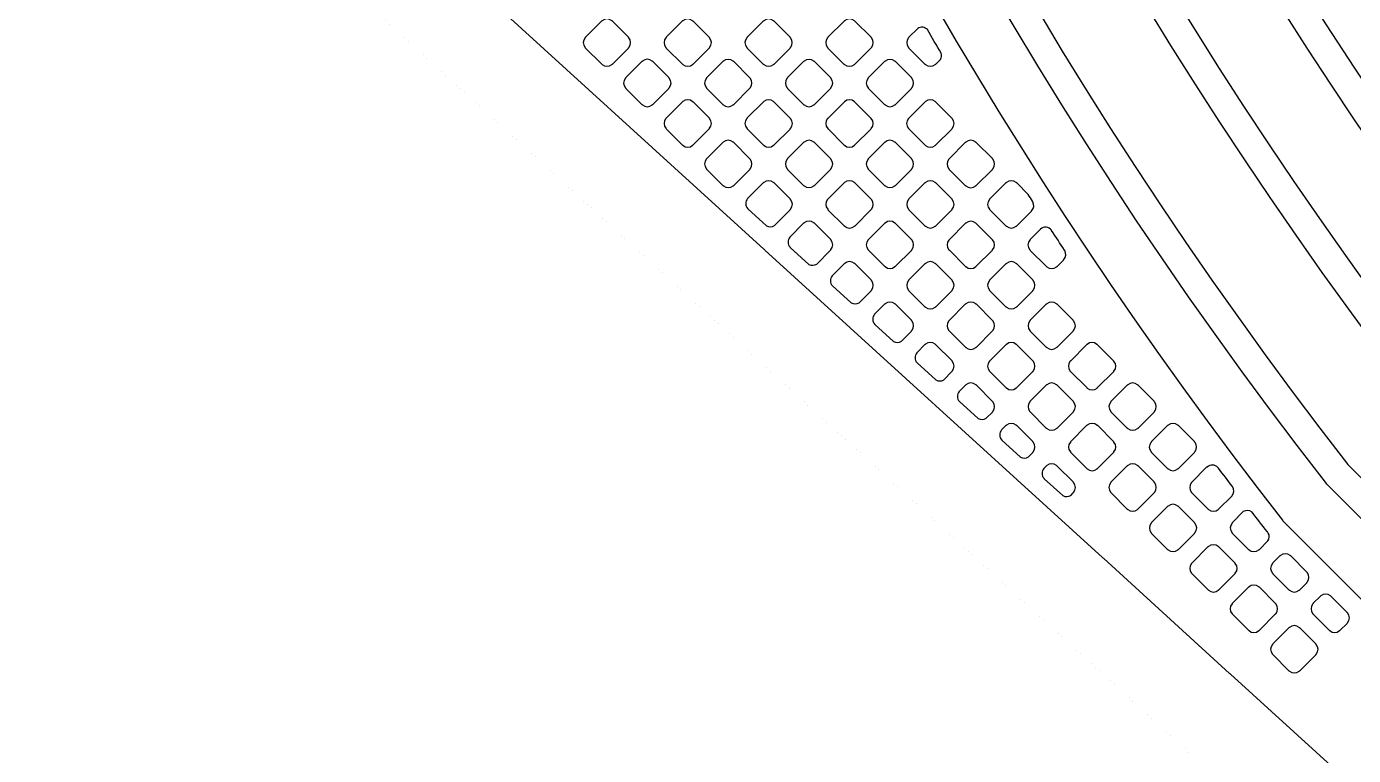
# Model space of a CAD drawing. Extents: x 3811 to 4077, y -444 to -307.
# Drawn here: x 3987.321 to 3990.857, y -385.253 to -383.311 of the extents above; entities that cross this region are included whole.
import ezdxf

# ---------------------------------------------------------------- set-up
doc = ezdxf.new("R2010")
doc.units = 0
doc.layers.add('gbr-dxf', color=7, linetype='Continuous')
doc.layers.add('gbr-outline-dxf', color=2, linetype='Continuous')

msp = doc.modelspace()

# ---------------------------------------------------------------- linework, layer by layer
at = {"layer": 'gbr-dxf', "linetype": 'Continuous'}
for points in [[(3993.6099, -386.9022), (3991.0686, -384.3609, -0.042133), (3991.0645, -384.356, -0.16673), (3988.6028, -377.1817, -0.014135)], [(3988.679, -377.1817, 0.166721), (3991.1243, -384.3089), (3993.665, -386.8495, -0.01212)], [(3993.4269, -387.1704), (3990.7866, -384.53, -0.042015), (3990.7825, -384.5252, -0.166954), (3988.2913, -377.2725, -0.014027)], [(3988.3675, -377.2741, 0.16691), (3990.8424, -384.478), (3993.4788, -387.1145, -0.019676)], [(3993.7833, -386.6367), (3991.2677, -384.1211, -0.042856), (3991.2635, -384.1162, -0.165958), (3988.952, -377.3438, -0.01087)], [(3989.0282, -377.3452, 0.165913), (3991.3235, -384.0691), (3993.8351, -386.5808, -0.019676)], [(3993.9448, -386.3878), (3991.3972, -383.8402, -0.041025), (3991.3892, -383.8307, -0.164875), (3989.2299, -377.4605, -0.009972)], [(3989.3823, -377.4626, 0.164763), (3991.5087, -383.7362), (3994.0498, -386.2772, -0.013686)], [(3994.2202, -386.1856), (3991.6493, -383.6147, -0.041071), (3991.641, -383.6054, -0.164322), (3989.5639, -377.4599, -0.007717)], [(3989.7163, -377.4601, 0.164179), (3991.7589, -383.5087), (3994.3264, -386.0762, -0.008541)], [(3994.4465, -385.9312), (3991.9084, -383.3931, -0.047409), (3991.8986, -383.3826, -0.163793), (3989.9024, -377.4523, -0.009935)], [(3988.1417, -377.5333, 0.012838), (3988.1709, -378.1463, -0.017977), (3988.171, -378.148, 0.148382), (3990.668, -384.6266), (3990.6683, -384.627, 0.019899), (3990.6785, -384.6381, -0.01365), (3990.6793, -384.639), (3990.8889, -384.8486, -0.018805), (3990.8901, -384.8498, 0.111695), (3990.9927, -384.9145, -0.017124), (3990.9942, -384.9151, -0.221605), (3991.1157, -385.0364, -0.020682), (3991.1164, -385.0382, 0.111689), (3991.1812, -385.1408, -0.023293), (3991.1826, -385.1424), (3991.8784, -385.8383, -0.012841)], [(3991.5423, -385.9589), (3990.5294, -385.0365, -0.031164), (3990.5271, -385.0344), (3990.1916, -384.7288, -0.044523), (3990.1883, -384.7258), (3989.2888, -383.9066, -0.035323), (3989.2862, -383.9042), (3987.639, -382.4041, -0.015038), (3987.638, -382.4032, -0.209951), (3987.5494, -382.204, -0.013835), (3987.5494, -382.2029), (3987.5494, -382.1692, -0.022988), (3987.5494, -382.167), (3987.5494, -381.3079, -0.016316), (3987.5494, -381.3064, -0.01633), (3987.5494, -381.3049), (3987.5494, -380.4458, -0.016316)]]:
    msp.add_lwpolyline(points, format="xyb", dxfattribs=at)
for points in [[(3988.8095, -383.3667, -0.092052), (3988.8105, -383.3683), (3988.853, -383.4108, -0.103923), (3988.8548, -383.4118, 0.378747), (3988.8807, -383.4118, -0.09601), (3988.8823, -383.4109), (3988.9249, -383.3683, -0.096227), (3988.9258, -383.3667, 0.379422), (3988.9258, -383.3407, -0.100399), (3988.9248, -383.339), (3988.8825, -383.2966, -0.10437), (3988.8807, -383.2956, 0.379731), (3988.8547, -383.2956, -0.096458), (3988.853, -383.2966), (3988.8105, -383.3391, -0.096627), (3988.8095, -383.3408, 0.3795)], [(3989.025, -383.3667, -0.096723), (3989.026, -383.3683), (3989.0687, -383.411, -0.092898), (3989.0702, -383.412, 0.37981), (3989.0962, -383.412, -0.095956), (3989.0978, -383.411), (3989.1403, -383.3685, -0.096332), (3989.1413, -383.3668, 0.37981), (3989.1413, -383.3409, -0.10047), (3989.1403, -383.3392), (3989.0978, -383.2967, -0.10399), (3989.096, -383.2956, 0.379731), (3989.0701, -383.2956, -0.096458), (3989.0684, -383.2966), (3989.026, -383.3391, -0.096627), (3989.025, -383.3407, 0.379731)], [(3989.2405, -383.3668, -0.09253), (3989.2414, -383.3684), (3989.2841, -383.4111, -0.088207), (3989.2856, -383.412, 0.37981), (3989.3115, -383.412, -0.096625), (3989.3132, -383.411), (3989.3558, -383.3684, -0.096111), (3989.3568, -383.3668, 0.37981), (3989.3568, -383.3408, -0.088014), (3989.3558, -383.3393), (3989.3132, -383.2967, -0.092289), (3989.3116, -383.2957, 0.379731), (3989.2856, -383.2957, -0.096723), (3989.284, -383.2967), (3989.2414, -383.3392, -0.096857), (3989.2405, -383.3409, 0.379731)], [(3989.4558, -383.3669, -0.092348), (3989.4568, -383.3684), (3989.4994, -383.411, -0.10399), (3989.5012, -383.4121, 0.37981), (3989.5271, -383.4121, -0.095956), (3989.5288, -383.4111), (3989.5714, -383.3685, -0.096332), (3989.5724, -383.3668, 0.37981), (3989.5724, -383.3409, -0.087784), (3989.5715, -383.3394), (3989.5287, -383.2966, -0.092233), (3989.5271, -383.2956, 0.379731), (3989.5011, -383.2956, -0.096458), (3989.4995, -383.2966), (3989.4568, -383.3393, -0.096627), (3989.4558, -383.3409, 0.379731)], [(3989.6715, -383.3409, 0.379249), (3989.6715, -383.3669, -0.096625), (3989.6725, -383.3685), (3989.7148, -383.4109, -0.107961), (3989.7167, -383.4119, 0.379511), (3989.7426, -383.4119, -0.096265), (3989.7443, -383.411), (3989.7566, -383.3987, 0.209886), (3989.7587, -383.3822, -0.001554), (3989.7217, -383.3193, 0.358456), (3989.6959, -383.3158), (3989.6724, -383.3393, -0.096195)], [(3988.9172, -383.4485, 0.379249), (3988.9172, -383.4744, -0.092348), (3988.9182, -383.476), (3988.9608, -383.5186, -0.10399), (3988.9626, -383.5196, 0.379308), (3988.9885, -383.5197, -0.09601), (3988.9901, -383.5187), (3989.0327, -383.4761, -0.096328), (3989.0337, -383.4745, 0.379422), (3989.0336, -383.4485, -0.10047), (3989.0326, -383.4468), (3988.9902, -383.4043, -0.104311), (3988.9884, -383.4033, 0.3795), (3988.9624, -383.4033, -0.096614), (3988.9608, -383.4043), (3988.9182, -383.4469, -0.096195)], [(3989.1328, -383.4485, 0.379249), (3989.1328, -383.4745, -0.096723), (3989.1338, -383.4761), (3989.1764, -383.5187, -0.092898), (3989.1779, -383.5197, 0.379308), (3989.2039, -383.5197, -0.09601), (3989.2055, -383.5187), (3989.2481, -383.4762, -0.096227), (3989.249, -383.4745, 0.379422), (3989.249, -383.4486, -0.100399), (3989.248, -383.4468), (3989.2056, -383.4045, -0.104691), (3989.2038, -383.4035, 0.3795), (3989.1779, -383.4034, -0.096614), (3989.1762, -383.4044), (3989.1338, -383.4469, -0.096195)], [(3989.3482, -383.4745, -0.092348), (3989.3491, -383.4761), (3989.3919, -383.5189, -0.088202), (3989.3934, -383.5198, 0.379308), (3989.4193, -383.5199, -0.09601), (3989.421, -383.5189), (3989.4636, -383.4762, -0.096227), (3989.4646, -383.4746, 0.379191), (3989.4646, -383.4487, -0.087916), (3989.4637, -383.4472), (3989.4208, -383.4043, -0.092187), (3989.4193, -383.4034, 0.379249), (3989.3933, -383.4034, -0.096458), (3989.3917, -383.4044), (3989.3491, -383.4469, -0.096627), (3989.3482, -383.4486, 0.379731)], [(3989.5637, -383.4747, -0.092348), (3989.5646, -383.4763), (3989.6071, -383.5187, -0.104311), (3989.6089, -383.5198, 0.37981), (3989.6348, -383.5198, -0.096625), (3989.6365, -383.5188), (3989.6791, -383.4762, -0.096111), (3989.6801, -383.4745, 0.37981), (3989.6801, -383.4485, -0.087748), (3989.6792, -383.4471), (3989.6365, -383.4044, -0.092126), (3989.6349, -383.4034, 0.379731), (3989.6089, -383.4034, -0.096458), (3989.6073, -383.4044), (3989.5646, -383.4471, -0.096627), (3989.5637, -383.4487, 0.379731)], [(3989.0251, -383.5562, 0.379249), (3989.0251, -383.5822, -0.104392), (3989.0261, -383.584), (3989.0685, -383.6264, -0.100151), (3989.0702, -383.6274, 0.379308), (3989.0962, -383.6274, -0.09601), (3989.0978, -383.6264), (3989.1404, -383.5839, -0.095916), (3989.1413, -383.5822, 0.379422), (3989.1413, -383.5563, -0.104392), (3989.1403, -383.5545), (3989.098, -383.5122, -0.107961), (3989.0962, -383.5112, 0.3795), (3989.0702, -383.5111, -0.096475), (3989.0686, -383.5121), (3989.0261, -383.5546, -0.096195)], [(3989.2405, -383.5822, -0.088442), (3989.2414, -383.5837), (3989.2843, -383.6266, -0.083681), (3989.2857, -383.6275, 0.37981), (3989.3117, -383.6275, -0.095956), (3989.3133, -383.6266), (3989.3559, -383.584, -0.096332), (3989.3569, -383.5823, 0.37981), (3989.3569, -383.5563, -0.092348), (3989.3559, -383.5548), (3989.3132, -383.5121, -0.096111), (3989.3116, -383.5111, 0.379731), (3989.2856, -383.5111, -0.096458), (3989.284, -383.5121), (3989.2414, -383.5546, -0.096627), (3989.2405, -383.5563, 0.379731)], [(3989.4559, -383.5564, 0.379249), (3989.456, -383.5824, -0.087848), (3989.4569, -383.5839), (3989.4994, -383.6265, -0.10046), (3989.5012, -383.6275, 0.37981), (3989.5271, -383.6275, -0.096625), (3989.5288, -383.6265), (3989.5713, -383.584, -0.096111), (3989.5723, -383.5823, 0.379308), (3989.5723, -383.5564, -0.091952), (3989.5713, -383.5548), (3989.5287, -383.5122, -0.096328), (3989.5271, -383.5112, 0.379112), (3989.5011, -383.5112, -0.096614), (3989.4995, -383.5122), (3989.4569, -383.5548, -0.096195)], [(3989.6713, -383.5824, -0.09221), (3989.6723, -383.5839), (3989.7149, -383.6266, -0.104354), (3989.7167, -383.6276, 0.379201), (3989.7427, -383.6276, -0.096625), (3989.7443, -383.6266), (3989.7869, -383.584, -0.096111), (3989.7879, -383.5823, 0.379308), (3989.7879, -383.5564, -0.087715), (3989.787, -383.5549), (3989.7442, -383.5121, -0.091916), (3989.7426, -383.5111, 0.37947), (3989.7166, -383.5111, -0.096458), (3989.715, -383.5121), (3989.6723, -383.5548, -0.096627), (3989.6713, -383.5564, 0.3795)], [(3989.1328, -383.6639, 0.37891), (3989.1328, -383.6899, -0.103582), (3989.1338, -383.6917), (3989.1764, -383.7342, -0.09995), (3989.1781, -383.7352, 0.37898), (3989.204, -383.7352, -0.095865), (3989.2057, -383.7342), (3989.2482, -383.6917, -0.096332), (3989.2491, -383.6901, 0.37981), (3989.2491, -383.6641, -0.104392), (3989.2481, -383.6623), (3989.2057, -383.6199, -0.107961), (3989.2038, -383.6189, 0.3795), (3989.1779, -383.6188, -0.096462), (3989.1762, -383.6198), (3989.1338, -383.6623, -0.096539)], [(3989.3483, -383.6901, -0.088014), (3989.3492, -383.6915), (3989.392, -383.7343, -0.083733), (3989.3934, -383.7352, 0.37981), (3989.4194, -383.7352, -0.096625), (3989.421, -383.7342), (3989.4636, -383.6917, -0.096111), (3989.4646, -383.69, 0.37981), (3989.4646, -383.664, -0.09253), (3989.4636, -383.6625), (3989.4211, -383.6199, -0.096423), (3989.4194, -383.6189, 0.379731), (3989.3934, -383.6189, -0.096458), (3989.3918, -383.6199), (3989.3493, -383.6624, -0.096857), (3989.3483, -383.6641, 0.379731)], [(3989.5636, -383.6901, -0.087613), (3989.5645, -383.6916), (3989.6073, -383.7343, -0.100073), (3989.609, -383.7353, 0.379201), (3989.635, -383.7353, -0.096625), (3989.6366, -383.7343), (3989.6791, -383.6918, -0.096111), (3989.6801, -383.6902, 0.379308), (3989.6801, -383.6642, -0.092061), (3989.6792, -383.6627), (3989.6364, -383.6199, -0.096227), (3989.6348, -383.6189, 0.37947), (3989.6088, -383.619, -0.096458), (3989.6072, -383.6199), (3989.5646, -383.6625, -0.096627), (3989.5637, -383.6641, 0.3795)], [(3989.7792, -383.6902, -0.09221), (3989.7801, -383.6918), (3989.8227, -383.7344, -0.104101), (3989.8245, -383.7354, 0.37889), (3989.8505, -383.7354, -0.096117), (3989.8521, -383.7344), (3989.8948, -383.6918, -0.095895), (3989.8957, -383.6901, 0.379201), (3989.8957, -383.6642, -0.087784), (3989.8948, -383.6627), (3989.852, -383.6199, -0.092233), (3989.8504, -383.619, 0.379731), (3989.8245, -383.619, -0.096458), (3989.8228, -383.6199), (3989.7802, -383.6626, -0.096627), (3989.7792, -383.6642, 0.3795)], [(3989.2426, -383.7693, 0.391867), (3989.2432, -383.7963, -0.029993), (3989.2436, -383.7967), (3989.2933, -383.842, 0.269398), (3989.3139, -383.8413), (3989.3559, -383.7993, -0.096328), (3989.3569, -383.7977, 0.379422), (3989.3569, -383.7717, -0.096625), (3989.3559, -383.7701), (3989.3134, -383.7276, -0.100476), (3989.3117, -383.7266, 0.379731), (3989.2858, -383.7266, -0.096723), (3989.2841, -383.7276), (3989.2432, -383.7685, -0.047828)], [(3989.4559, -383.7718, 0.379249), (3989.456, -383.7978, -0.083792), (3989.4568, -383.7992), (3989.4996, -383.842, -0.096627), (3989.5013, -383.843, 0.37981), (3989.5273, -383.843, -0.096625), (3989.5289, -383.842), (3989.5714, -383.7995, -0.096111), (3989.5724, -383.7979, 0.379308), (3989.5724, -383.7719, -0.096507), (3989.5714, -383.7703), (3989.5288, -383.7276, -0.10077), (3989.5271, -383.7266, 0.379112), (3989.5011, -383.7266, -0.096259), (3989.4995, -383.7276), (3989.4569, -383.7702, -0.096539)], [(3989.6715, -383.7979, -0.087613), (3989.6724, -383.7994), (3989.7151, -383.8421, -0.099849), (3989.7168, -383.8431, 0.37889), (3989.7428, -383.8431, -0.096117), (3989.7444, -383.8421), (3989.7869, -383.7996, -0.095895), (3989.7879, -383.798, 0.379201), (3989.7879, -383.772, -0.092348), (3989.7869, -383.7705), (3989.7443, -383.7278, -0.096111), (3989.7426, -383.7268, 0.379731), (3989.7166, -383.7268, -0.096458), (3989.715, -383.7278), (3989.6725, -383.7703, -0.096627), (3989.6715, -383.7719, 0.3795)], [(3989.887, -383.7721, 0.37947), (3989.887, -383.798, -0.09253), (3989.8879, -383.7996), (3989.9304, -383.8421, -0.104691), (3989.9322, -383.8431, 0.379643), (3989.9582, -383.8431, -0.096265), (3989.9598, -383.8421), (3989.9991, -383.8028, -0.11832), (3990, -383.8013, 0.333007), (3990.0025, -383.778, -0.118133), (3990.002, -383.7763, -0.000562), (3989.9904, -383.7583), (3989.9598, -383.7277, -0.092233), (3989.9583, -383.7268, 0.379357), (3989.9323, -383.7268, -0.096507), (3989.9307, -383.7277), (3989.888, -383.7704, -0.096527)], [(3989.3553, -383.8719, 0.391368), (3989.3559, -383.899, -0.03072), (3989.3563, -383.8993), (3989.4062, -383.9448, 0.269428), (3989.4268, -383.9441), (3989.4638, -383.9072, -0.095895), (3989.4647, -383.9055, 0.37947), (3989.4647, -383.8796, -0.096625), (3989.4637, -383.8779), (3989.4211, -383.8353, -0.100151), (3989.4194, -383.8343, 0.3795), (3989.3935, -383.8343, -0.096259), (3989.3918, -383.8353), (3989.3559, -383.8712, -0.046815)], [(3989.5638, -383.8797, 0.379249), (3989.5638, -383.9056, -0.083792), (3989.5647, -383.907), (3989.6075, -383.9498, -0.096627), (3989.6091, -383.9508, 0.37981), (3989.6351, -383.9508, -0.096625), (3989.6367, -383.9498), (3989.6792, -383.9073, -0.096111), (3989.6802, -383.9057, 0.379308), (3989.6802, -383.8797, -0.096507), (3989.6792, -383.8781), (3989.6366, -383.8355, -0.10077), (3989.6349, -383.8345, 0.379112), (3989.609, -383.8345, -0.096259), (3989.6073, -383.8354), (3989.5647, -383.878, -0.096539)], [(3989.7793, -383.9057, -0.08798), (3989.7802, -383.9072), (3989.8228, -383.9498, -0.100073), (3989.8245, -383.9508, 0.378747), (3989.8505, -383.9508, -0.09601), (3989.8521, -383.9498), (3989.8946, -383.9073, -0.096227), (3989.8956, -383.9057, 0.379422), (3989.8956, -383.8797, -0.09253), (3989.8946, -383.8781), (3989.8521, -383.8356, -0.096423), (3989.8504, -383.8346, 0.379731), (3989.8245, -383.8346, -0.096458), (3989.8228, -383.8356), (3989.7803, -383.8781, -0.096627), (3989.7793, -383.8798, 0.3795)], [(3989.9947, -383.9057, -0.092348), (3989.9956, -383.9073), (3990.0382, -383.9499, -0.104311), (3990.04, -383.9509, 0.379511), (3990.066, -383.9509, -0.096117), (3990.0676, -383.95), (3990.0845, -383.9331, -0.108558), (3990.0853, -383.9317, 0.337632), (3990.0876, -383.9081, -0.108821), (3990.0871, -383.9065, -0.001343), (3990.0527, -383.8543, -0.026825), (3990.0523, -383.8538, 0.439451), (3990.023, -383.8508), (3990.0227, -383.8511), (3989.9957, -383.8781, -0.096627), (3989.9947, -383.8798, 0.379731)], [(3989.4682, -383.9748, 0.392366), (3989.4688, -384.0018), (3989.469, -384.002), (3989.5187, -384.0473, 0.275628), (3989.5397, -384.0468), (3989.5715, -384.015, -0.096332), (3989.5725, -384.0134, 0.37981), (3989.5725, -383.9874, -0.10047), (3989.5715, -383.9857), (3989.529, -383.9432, -0.10399), (3989.5272, -383.9422, 0.379471), (3989.5013, -383.9421, -0.09601), (3989.4996, -383.9431), (3989.4687, -383.974, -0.046791)], [(3989.6716, -383.9875, 0.37947), (3989.6716, -384.0134, -0.083792), (3989.6725, -384.0148), (3989.7152, -384.0575, -0.096627), (3989.7168, -384.0585, 0.37981), (3989.7428, -384.0585, -0.095973), (3989.7444, -384.0575), (3989.7869, -384.015, -0.096332), (3989.7879, -384.0134, 0.379308), (3989.7879, -383.9874, -0.095968), (3989.7869, -383.9858), (3989.7444, -383.9433, -0.10077), (3989.7427, -383.9423, 0.379), (3989.7168, -383.9423, -0.095968), (3989.7151, -383.9432), (3989.6726, -383.9858, -0.096527)], [(3989.887, -383.9875, 0.379249), (3989.887, -384.0134, -0.087848), (3989.8879, -384.0149), (3989.9306, -384.0576, -0.10046), (3989.9323, -384.0586, 0.379451), (3989.9583, -384.0586, -0.096117), (3989.9599, -384.0577), (3990.0025, -384.0151, -0.095895), (3990.0034, -384.0135, 0.379201), (3990.0034, -383.9875, -0.092348), (3990.0025, -383.986), (3989.9598, -383.9433, -0.096111), (3989.9581, -383.9423, 0.3795), (3989.9322, -383.9423, -0.096969), (3989.9305, -383.9433), (3989.8879, -383.9858, -0.096509)], [(3989.5811, -384.0775, 0.391921), (3989.5816, -384.1045), (3989.5818, -384.1048), (3989.6315, -384.15, 0.275295), (3989.6525, -384.1495), (3989.6792, -384.1227, -0.096227), (3989.6802, -384.1211, 0.379422), (3989.6802, -384.0951, -0.100399), (3989.6792, -384.0934), (3989.6368, -384.051, -0.10437), (3989.635, -384.05, 0.379731), (3989.6091, -384.05, -0.096458), (3989.6074, -384.051), (3989.5816, -384.0768, -0.047604)], [(3989.7793, -384.1211, -0.083792), (3989.7802, -384.1225), (3989.823, -384.1653, -0.096627), (3989.8246, -384.1663, 0.37981), (3989.8506, -384.1663, -0.096625), (3989.8523, -384.1653), (3989.8947, -384.1228, -0.096111), (3989.8957, -384.1212, 0.37981), (3989.8957, -384.0952, -0.096458), (3989.8947, -384.0936), (3989.8522, -384.051, -0.100499), (3989.8504, -384.05, 0.379731), (3989.8245, -384.05, -0.096458), (3989.8228, -384.051), (3989.7803, -384.0935, -0.096857), (3989.7793, -384.0952, 0.379731)], [(3989.9948, -384.1213, -0.087784), (3989.9957, -384.1227), (3990.0383, -384.1653, -0.100476), (3990.04, -384.1663, 0.37981), (3990.066, -384.1663, -0.095973), (3990.0676, -384.1653), (3990.1101, -384.1228, -0.096332), (3990.1111, -384.1212, 0.37981), (3990.1111, -384.0952, -0.092348), (3990.1102, -384.0937), (3990.0676, -384.0511, -0.096111), (3990.0659, -384.0501, 0.379731), (3990.04, -384.0501, -0.096458), (3990.0383, -384.0511), (3989.9958, -384.0936, -0.096627), (3989.9948, -384.0953, 0.379731)], [(3989.6938, -384.1802, 0.391893), (3989.6944, -384.2072), (3989.6946, -384.2074), (3989.7443, -384.2527, 0.275628), (3989.7653, -384.2523), (3989.787, -384.2305, -0.096332), (3989.788, -384.2289, 0.37981), (3989.788, -384.2029, -0.10047), (3989.787, -384.2012), (3989.7445, -384.1587, -0.104311), (3989.7427, -384.1577, 0.379471), (3989.7168, -384.1577, -0.095968), (3989.7151, -384.1586), (3989.6943, -384.1795, -0.046775)], [(3989.8871, -384.2289, -0.083792), (3989.888, -384.2304), (3989.9307, -384.273, -0.096627), (3989.9323, -384.274, 0.37981), (3989.9583, -384.274, -0.096625), (3989.9599, -384.273), (3990.0024, -384.2305, -0.096111), (3990.0034, -384.2289, 0.37981), (3990.0034, -384.2029, -0.096458), (3990.0024, -384.2013), (3989.96, -384.1588, -0.100824), (3989.9583, -384.1578, 0.379731), (3989.9323, -384.1578, -0.096723), (3989.9306, -384.1588), (3989.8881, -384.2013, -0.096857), (3989.8871, -384.203, 0.379731)], [(3990.1026, -384.2289, -0.100285), (3990.1036, -384.2306), (3990.1462, -384.2732, -0.096627), (3990.1478, -384.2742, 0.37981), (3990.1738, -384.2742, -0.096625), (3990.1754, -384.2732), (3990.2179, -384.2307, -0.096111), (3990.2189, -384.229, 0.37981), (3990.2189, -384.2031, -0.096458), (3990.2179, -384.2014), (3990.1753, -384.1588, -0.100499), (3990.1736, -384.1578, 0.379731), (3990.1477, -384.1578, -0.096458), (3990.146, -384.1588), (3990.1036, -384.2013, -0.096627), (3990.1026, -384.2029, 0.379731)], [(3989.8067, -384.283, 0.392662), (3989.8073, -384.31), (3989.8074, -384.3102), (3989.8571, -384.3554, 0.275286), (3989.8781, -384.3549), (3989.8948, -384.3382, -0.096128), (3989.8957, -384.3366, 0.379595), (3989.8957, -384.3106, -0.10047), (3989.8947, -384.3089), (3989.8524, -384.2665, -0.10399), (3989.8506, -384.2655, 0.379731), (3989.8246, -384.2655, -0.096458), (3989.8229, -384.2665), (3989.8072, -384.2822, -0.047604)], [(3989.9948, -384.3107, 0.37947), (3989.9948, -384.3366, -0.083792), (3989.9957, -384.338), (3990.0385, -384.3809, -0.096423), (3990.0402, -384.3818, 0.379451), (3990.0661, -384.3818, -0.096259), (3990.0678, -384.3809), (3990.1103, -384.3383, -0.096539), (3990.1113, -384.3367, 0.379201), (3990.1112, -384.3108, -0.096458), (3990.1103, -384.3091), (3990.0677, -384.2665, -0.100519), (3990.0659, -384.2655, 0.379357), (3990.04, -384.2655, -0.096507), (3990.0384, -384.2665), (3989.9958, -384.309, -0.096527)], [(3990.2104, -384.3367, -0.096625), (3990.2114, -384.3384), (3990.2539, -384.3809, -0.092233), (3990.2555, -384.3819, 0.37981), (3990.2815, -384.3819, -0.095956), (3990.2831, -384.3809), (3990.3256, -384.3384, -0.096332), (3990.3266, -384.3368, 0.37981), (3990.3266, -384.3108, -0.10047), (3990.3256, -384.3091), (3990.283, -384.2665, -0.088202), (3990.2815, -384.2656, 0.379731), (3990.2556, -384.2656, -0.096458), (3990.2539, -384.2666), (3990.2114, -384.3091, -0.096627), (3990.2104, -384.3108, 0.379731)], [(3989.9193, -384.3857, 0.392366), (3989.92, -384.4127), (3989.9202, -384.4129), (3989.9699, -384.4582, 0.275628), (3989.9909, -384.4577), (3990.0026, -384.4461, -0.096332), (3990.0035, -384.4444, 0.37981), (3990.0035, -384.4184, -0.10047), (3990.0025, -384.4167), (3989.96, -384.3742, -0.10399), (3989.9583, -384.3732, 0.379471), (3989.9323, -384.3732, -0.09601), (3989.9307, -384.3742), (3989.9199, -384.3849, -0.046681)], [(3990.1027, -384.4444, -0.096625), (3990.1037, -384.446), (3990.1463, -384.4886, -0.092233), (3990.1478, -384.4896, 0.37981), (3990.1738, -384.4896, -0.095956), (3990.1754, -384.4886), (3990.2179, -384.4461, -0.096332), (3990.2189, -384.4444, 0.37981), (3990.2189, -384.4185, -0.10047), (3990.2179, -384.4168), (3990.1755, -384.3744, -0.10399), (3990.1737, -384.3734, 0.379731), (3990.1478, -384.3734, -0.096458), (3990.1461, -384.3743), (3990.1037, -384.4168, -0.096627), (3990.1027, -384.4184, 0.379731)], [(3990.318, -384.4445, -0.087916), (3990.3189, -384.4459), (3990.3616, -384.4886, -0.100073), (3990.3633, -384.4896, 0.378448), (3990.3892, -384.4896, -0.095383), (3990.3908, -384.4886), (3990.4334, -384.446, -0.096407), (3990.4344, -384.4444, 0.378882), (3990.4343, -384.4185, -0.092711), (3990.4334, -384.4169), (3990.3908, -384.3743, -0.096111), (3990.3892, -384.3733, 0.379357), (3990.3632, -384.3733, -0.096507), (3990.3616, -384.3743), (3990.319, -384.4169, -0.096527), (3990.318, -384.4185, 0.379112)], [(3990.0322, -384.4884, 0.392662), (3990.0329, -384.5155), (3990.033, -384.5157), (3990.0827, -384.5609, 0.275244), (3990.1036, -384.5604), (3990.1103, -384.5537, -0.095819), (3990.1112, -384.5521, 0.379552), (3990.1112, -384.5261, -0.10047), (3990.1102, -384.5244), (3990.0679, -384.4821, -0.10399), (3990.0661, -384.481, 0.379731), (3990.0401, -384.481, -0.096458), (3990.0385, -384.482), (3990.0328, -384.4877, -0.047604)], [(3990.2104, -384.5521, -0.091476), (3990.2113, -384.5537), (3990.2541, -384.5965, -0.087525), (3990.2556, -384.5974, 0.378538), (3990.2815, -384.5974, -0.09527), (3990.2832, -384.5964), (3990.3257, -384.5538, -0.096197), (3990.3267, -384.5522, 0.379016), (3990.3266, -384.5263, -0.105132), (3990.3256, -384.5245), (3990.2831, -384.4819, -0.092289), (3990.2815, -384.481, 0.379357), (3990.2556, -384.481, -0.096462), (3990.2539, -384.4819), (3990.2114, -384.5245, -0.096726), (3990.2104, -384.5262, 0.379083)], [(3990.4257, -384.5263, 0.378899), (3990.4258, -384.5522, -0.088693), (3990.4267, -384.5537), (3990.4693, -384.5963, -0.100824), (3990.4711, -384.5974, 0.379423), (3990.497, -384.5974, -0.095778), (3990.4987, -384.5964), (3990.5328, -384.5623, -0.034498), (3990.5331, -384.5619, 0.353939), (3990.5347, -384.5369, -0.03402), (3990.5345, -384.5365, -0.001316), (3990.4976, -384.4876, -0.101344), (3990.4956, -384.4861, 0.41935), (3990.468, -384.4842, -0.098852), (3990.4659, -384.4854), (3990.4267, -384.5246, -0.09714)], [(3990.3181, -384.634, 0.378947), (3990.3181, -384.6599, -0.084147), (3990.319, -384.6614), (3990.3617, -384.7041, -0.096111), (3990.3634, -384.7051, 0.379308), (3990.3893, -384.7051, -0.09601), (3990.391, -384.7041), (3990.4335, -384.6616, -0.096227), (3990.4345, -384.6599, 0.379191), (3990.4345, -384.634, -0.096259), (3990.4335, -384.6323), (3990.3909, -384.5898, -0.099711), (3990.3892, -384.5888, 0.378502), (3990.3633, -384.5888, -0.095383), (3990.3617, -384.5897), (3990.3191, -384.6324, -0.096504)], [(3990.5336, -384.6599, -0.096625), (3990.5346, -384.6616), (3990.5772, -384.7042, -0.092347), (3990.5788, -384.7052, 0.379242), (3990.6048, -384.7052, -0.096507), (3990.6064, -384.7042), (3990.6292, -384.6815, 0.276404), (3990.6301, -384.6605, -0.00364), (3990.6284, -384.6585, -0.022053), (3990.6272, -384.6568, -0.001406), (3990.5869, -384.6049, 0.315094), (3990.5634, -384.6035), (3990.5346, -384.6323, -0.096627), (3990.5336, -384.634, 0.379731)], [(3990.4259, -384.7676, -0.092348), (3990.4269, -384.7692), (3990.4696, -384.8119, -0.088334), (3990.4711, -384.8128, 0.379684), (3990.497, -384.8128, -0.096953), (3990.4987, -384.8119), (3990.5412, -384.7694, -0.096054), (3990.5422, -384.7678, 0.379545), (3990.5422, -384.7418, -0.104099), (3990.5412, -384.74), (3990.4986, -384.6974, -0.092187), (3990.497, -384.6965, 0.379249), (3990.4711, -384.6965, -0.096458), (3990.4694, -384.6975), (3990.4269, -384.74, -0.096627), (3990.4259, -384.7417, 0.379731)], [(3990.6414, -384.7677, -0.091583), (3990.6423, -384.7693), (3990.6851, -384.8121, -0.087645), (3990.6865, -384.813, 0.37889), (3990.7125, -384.813, -0.096265), (3990.7141, -384.812), (3990.7327, -384.7934, -0.095796), (3990.7337, -384.7917, 0.378934), (3990.7337, -384.7658, -0.082792), (3990.7328, -384.7644), (3990.69, -384.7215, -0.087875), (3990.6885, -384.7206, 0.379057), (3990.6626, -384.7206, -0.097298), (3990.6609, -384.7216), (3990.6424, -384.7401, -0.096023), (3990.6414, -384.7418, 0.379643)], [(3990.5336, -384.8754, -0.091369), (3990.5346, -384.8769), (3990.5774, -384.9197, -0.088202), (3990.5788, -384.9206, 0.37981), (3990.6048, -384.9206, -0.095956), (3990.6065, -384.9196), (3990.6489, -384.8771, -0.096332), (3990.6499, -384.8755, 0.37981), (3990.6499, -384.8495, -0.104392), (3990.6489, -384.8477), (3990.6064, -384.8052, -0.092959), (3990.6048, -384.8043, 0.379662), (3990.5788, -384.8043, -0.096797), (3990.5772, -384.8052), (3990.5346, -384.8478, -0.096023), (3990.5336, -384.8494, 0.37999)], [(3990.7491, -384.8755, -0.096458), (3990.7501, -384.8771), (3990.7927, -384.9197, -0.092233), (3990.7943, -384.9206, 0.379785), (3990.8202, -384.9206, -0.096119), (3990.8219, -384.9197), (3990.8404, -384.9012, -0.096833), (3990.8413, -384.8995, 0.378689), (3990.8413, -384.8736, -0.096528), (3990.8404, -384.872), (3990.7976, -384.8292, -0.082483), (3990.7962, -384.8283, 0.379211), (3990.7703, -384.8283, -0.096723), (3990.7686, -384.8293), (3990.7501, -384.8478, -0.096857), (3990.7491, -384.8495, 0.379731)], [(3990.6413, -384.9573, 0.379249), (3990.6414, -384.9832, -0.083317), (3990.6423, -384.9846), (3990.685, -385.0274, -0.096266), (3990.6867, -385.0284, 0.379808), (3990.7126, -385.0283, -0.095865), (3990.7143, -385.0274), (3990.7568, -384.9849, -0.096857), (3990.7577, -384.9832, 0.379589), (3990.7577, -384.9572, -0.096861), (3990.7567, -384.9556), (3990.7142, -384.9131, -0.100824), (3990.7125, -384.9121, 0.3795), (3990.6866, -384.9121, -0.096614), (3990.6849, -384.913), (3990.6423, -384.9556, -0.096195)]]:
    msp.add_lwpolyline(points, format="xyb", close=True, dxfattribs=at)
at = {"layer": 'gbr-outline-dxf', "linetype": 'Continuous', "const_width": 0.000025}
msp.add_lwpolyline([(4007.3211, -395.4902), (4007.3211, -388.1086, 0.211094), (4007.1577, -387.7389), (4001.4844, -382.5726, -0.211095), (4001.3211, -382.2029), (4001.3211, -374.2998, 0.414217), (4000.8211, -373.7998), (3987.8211, -373.7998, 0.414217), (3987.3211, -374.2998), (3987.3211, -382.2029, 0.211094), (3987.4844, -382.5726), (3993.1577, -387.7389, -0.211095), (3993.3211, -388.1086), (3993.3211, -396.8664, 0.414217), (3993.8211, -397.3664), (3998.8211, -397.3664, 0.414217), (3999.3211, -396.8664), (3999.3211, -396.4902, -0.414217), (3999.8211, -395.9902), (4006.8211, -395.9902, 0.414217)], format="xyb", close=True, dxfattribs=at)

doc.saveas('drawing.dxf')
